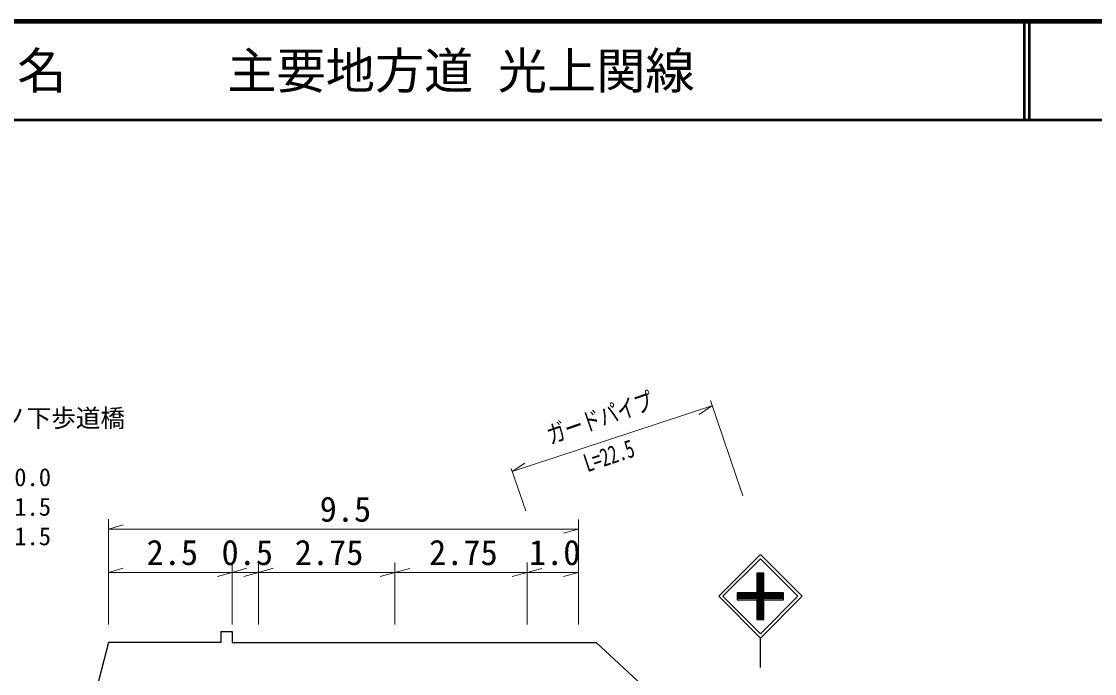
# Model space of a CAD drawing. Units: millimetres, scale not verified. Extents: x 40000 to 680000, y 20000 to 380000.
# Drawn here: x 195802 to 304890, y 313751 to 380000 of the extents above; entities that cross this region are included whole.
import ezdxf
from ezdxf.enums import TextEntityAlignment as Align

# ---------------------------------------------------------------- set-up
doc = ezdxf.new("R2010")
doc.units = ezdxf.units.MM
doc.header["$LTSCALE"] = 1000
for name, color, linetype, lineweight in [('M-BGD', 7, 'Continuous', 25), ('M-STR-HTXT', 7, 'Continuous', 13), ('M-STR-STR1', 1, 'Continuous', 25), ('M-STR-STRC', 7, 'Continuous', 25), ('M-TTL', 2, 'Continuous', 140), ('M-TTL-LINE', 7, 'Continuous', 50)]:
    doc.layers.add(name, color=color, linetype=linetype, lineweight=lineweight)
doc.layers.add('M-TTL-TXT', color=7, linetype='Continuous')
doc.styles.add('ＭＳ ゴシック', font='')
doc.styles.get('ＭＳ ゴシック').set_extended_font_data('MS Gothic')

msp = doc.modelspace()

# ---------------------------------------------------------------- linework, layer by layer
at = {"layer": 'M-BGD'}
for p, q in [((216058, 318012), (217223, 318012)), ((216058, 318012), (216058, 316908)), ((217223, 318012), (217223, 316907)), ((204652, 316909), (203419, 312185)), ((216058, 316908), (204652, 316909)), ((217223, 316907), (254235, 316902)), ((254235, 316902), (262946, 308848))]:
    msp.add_line(p, q, dxfattribs=at)
at = {"layer": 'M-STR-HTXT'}
for p, q in [((269145, 331811), (265837, 341506)), ((250040, 335706), (265984, 340934)), ((265984, 340934), (264690, 340068)), ((250040, 335706), (245694, 334263)), ((245694, 334263), (246985, 335134)), ((247088, 330285), (245584, 334593)), ((204652, 318742), (204653, 329424)), ((204653, 328424), (206153, 328843)), ((204653, 328424), (252420, 328417)), ((252420, 328417), (250920, 327997)), ((252420, 329417), (252418, 318735)), ((204653, 324023), (206153, 324442)), ((204653, 324023), (217224, 324021)), ((217224, 324021), (215724, 323601)), ((217224, 325021), (217223, 318740)), ((217224, 324021), (218724, 324441)), ((217224, 324021), (219894, 324020)), ((219894, 324020), (218394, 323601)), ((219894, 325020), (219894, 318739)), ((219894, 324020), (221394, 324440)), ((219894, 324020), (233772, 324018)), ((233772, 324018), (232272, 323599)), ((233773, 325018), (233772, 318737)), ((233772, 324018), (235273, 324438)), ((233772, 324018), (247197, 324017)), ((247197, 324017), (245697, 323597)), ((247197, 325017), (247196, 318735)), ((247197, 324017), (248697, 324436)), ((247197, 324017), (252419, 324016)), ((252419, 324016), (250919, 323596)), ((252419, 325016), (252418, 318735))]:
    msp.add_line(p, q, dxfattribs=at)
at = {"layer": 'M-STR-STRC'}
for p, q in [((266680, 321601), (270924, 325843)), ((270923, 325419), (267105, 321601)), ((274741, 321600), (270923, 325419)), ((270924, 325843), (275166, 321600)), ((271273, 323951), (270573, 323951)), ((270573, 323951), (270573, 321951)), ((271273, 323851), (270573, 323851)), ((271273, 323721), (270573, 323721)), ((271273, 323591), (270573, 323591)), ((271273, 323461), (270573, 323461)), ((271273, 323331), (270573, 323331)), ((271273, 323201), (270573, 323201)), ((271273, 323071), (270573, 323071)), ((271273, 322941), (270573, 322941)), ((271273, 321951), (271273, 323951)), ((270573, 321951), (268573, 321951)), ((268573, 321951), (268573, 321251)), ((273273, 321900), (268573, 321901)), ((271273, 322811), (270573, 322811)), ((271273, 322681), (270573, 322681)), ((271273, 322551), (270573, 322551)), ((271273, 322421), (270573, 322421)), ((271273, 322291), (270573, 322291)), ((271273, 322161), (270573, 322161)), ((271273, 322031), (270573, 322031)), ((273273, 321950), (271273, 321951)), ((273273, 321250), (273273, 321950)), ((270922, 317358), (266680, 321601)), ((267105, 321601), (270922, 317782)), ((273273, 321770), (268573, 321771)), ((273273, 321640), (268573, 321641)), ((273273, 321510), (268573, 321511)), ((273273, 321380), (268573, 321381)), ((268573, 321251), (270573, 321251)), ((270573, 321251), (270572, 319251)), ((271273, 321251), (270573, 321251)), ((271273, 321121), (270573, 321121)), ((271273, 320991), (270573, 320991)), ((271273, 320861), (270573, 320861)), ((271273, 320731), (270573, 320731)), ((275166, 321600), (270922, 317358)), ((270922, 317782), (274741, 321600)), ((271272, 319251), (271273, 321251)), ((271273, 321251), (273273, 321250)), ((271273, 320601), (270573, 320601)), ((271273, 320471), (270573, 320471)), ((271273, 320341), (270573, 320341)), ((271273, 320211), (270573, 320211)), ((271273, 320081), (270573, 320081)), ((271273, 319951), (270573, 319951)), ((271273, 319821), (270573, 319821)), ((271273, 319691), (270573, 319691)), ((271272, 319431), (270572, 319431)), ((271272, 319301), (270572, 319301)), ((270572, 319251), (271272, 319251)), ((271273, 319561), (270573, 319561)), ((270922, 314358), (270922, 317358))]:
    msp.add_line(p, q, dxfattribs=at)
at = {"layer": 'M-TTL'}
msp.add_line((680000, 380000), (40000, 380000), dxfattribs=at)
at = {"layer": 'M-TTL-LINE'}
for p, q in [((297750, 380000), (297750, 370000)), ((298250, 380000), (298250, 370000)), ((40000, 370000), (680000, 370000))]:
    msp.add_line(p, q, dxfattribs=at)

# ---------------------------------------------------------------- texts
at = {"layer": 'M-STR-HTXT', "style": 'ＭＳ ゴシック'}
for s, rotation, width, p in [('ガードパイプ', 19.1, 0.75, (249764, 336513)), ('L=22.5', 18.4, 0.7, (253506, 333674))]:
    msp.add_text(s, height=1833, rotation=rotation, dxfattribs=dict(at, width=width)).set_placement(p, align=Align.BOTTOM_LEFT)
for s, p in [('9.5', (226120, 328404)), ('2.5', (208522, 324005)), ('0.5', (216142, 324004)), ('2.75', (223583, 324003)), ('2.75', (237235, 324001)), ('1.0', (247391, 323999))]:
    msp.add_text(s, height=2566, dxfattribs=at).set_placement(p, align=Align.BOTTOM_LEFT)
at = {"layer": 'M-STR-STR1', "style": 'ＭＳ ゴシック'}
for s, p in [('橋名\u3000\u3000\u3000宮ノ下歩道橋', (178828, 338234)), ('橋長\u3000\u3000\u3000L=10.0', (178828, 332234)), ('全幅\u3000\u3000\u3000W1=1.5', (178828, 329234)), ('車道\u3000\u3000\u3000W2=1.5', (178828, 326234))]:
    msp.add_text(s, height=1833, dxfattribs=at).set_placement(p, align=Align.BOTTOM_LEFT)
at = {"layer": 'M-TTL-TXT', "style": 'ＭＳ ゴシック'}
for s, p in [('路 線 名', (180380, 375000)), ('主要地方道 光上関線', (216734, 375000))]:
    msp.add_text(s, height=3666, dxfattribs=at).set_placement(p, align=Align.MIDDLE_LEFT)

doc.saveas('drawing.dxf')
